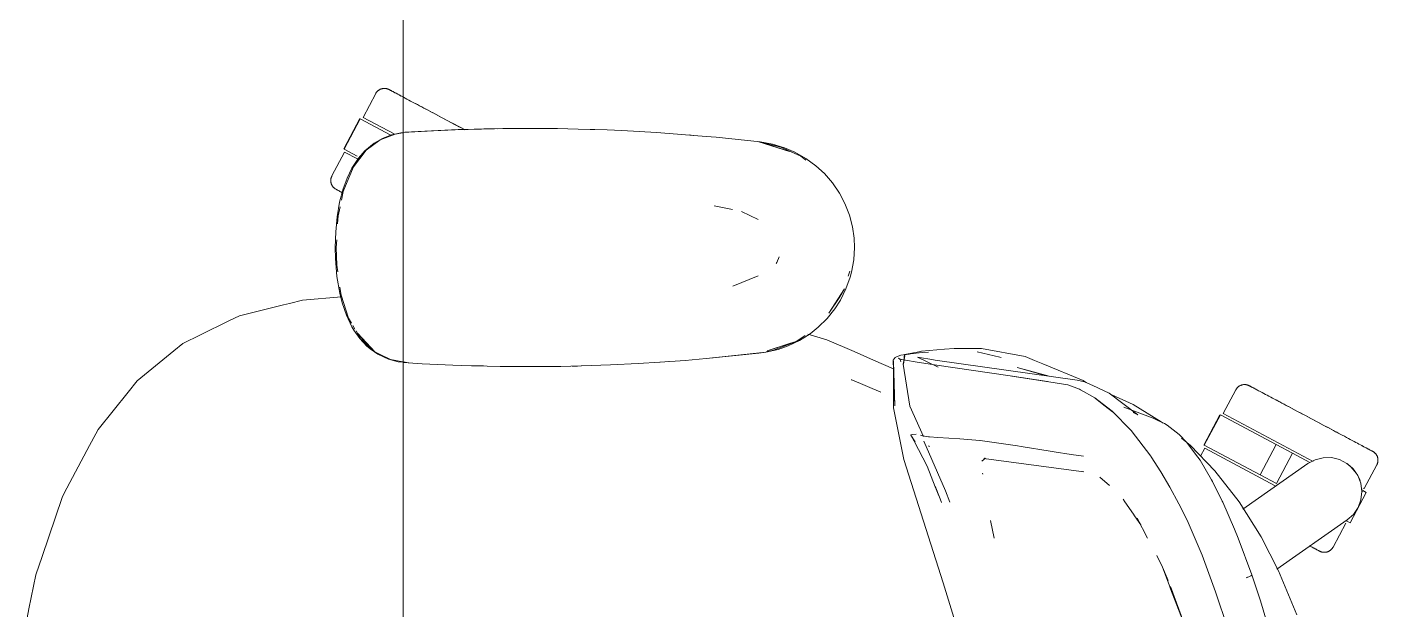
# Model space of a CAD drawing. Header units: millimetres. Extents: x 155927 to 326028, y -36033 to 97293.
# Drawn here: x 168094 to 168644, y 18500 to 18737 of the extents above; entities that cross this region are included whole.
import ezdxf

# ---------------------------------------------------------------- set-up
doc = ezdxf.new("R2010")
doc.units = ezdxf.units.MM
doc.header["$MEASUREMENT"] = 0
doc.layers.add('G-IMPT', color=8, linetype='CONTINUOUS', lineweight=9)
doc.layers.add('I-FURN', color=8, linetype='CONTINUOUS', lineweight=9)

msp = doc.modelspace()

# ---------------------------------------------------------------- linework, layer by layer
at = {"layer": 'G-IMPT'}
for p, q in [((168243.84, 18693.53), (168237.65, 18691.12)), ((168238.68, 18691.79), (168242.32, 18693.18)), ((168243.67, 18693.55), (168242.32, 18693.18)), ((168243.67, 18693.55), (168246.06, 18693.99)), ((168243.84, 18693.53), (168246.94, 18694)), ((168247.71, 18694.24), (168246.06, 18693.99)), ((168269.49, 18695.33), (168247.71, 18694.24)), ((168268.28, 18695.29), (168247.71, 18694.24)), ((168247.71, 18694.24), (168249.31, 18694.36)), ((168269.49, 18695.33), (168249.31, 18694.36)), ((168289.68, 18695.8), (168268.28, 18695.29)), ((168279.84, 18695.63), (168268.28, 18695.29)), ((168268.28, 18695.29), (168269.49, 18695.33)), ((168289.68, 18695.8), (168269.49, 18695.33)), ((168279.84, 18695.63), (168299.07, 18695.84)), ((168289.68, 18695.8), (168279.84, 18695.63)), ((168309.86, 18695.75), (168279.84, 18695.63)), ((168287.64, 18695.77), (168285.43, 18695.69)), ((168289.68, 18695.76), (168287.64, 18695.77)), ((168309.86, 18695.75), (168289.68, 18695.8)), ((168309.86, 18695.75), (168299.07, 18695.84)), ((168309.86, 18695.75), (168318.28, 18695.58)), ((168330.04, 18695.2), (168318.28, 18695.58)), ((168325.15, 18695.34), (168323.22, 18695.45)), ((168330.04, 18695.2), (168336.06, 18694.94)), ((168350.2, 18694.13), (168336.06, 18694.94)), ((168355.29, 18693.81), (168350.2, 18694.13)), ((168355.29, 18693.81), (168370.35, 18692.56)), ((168363.47, 18693.16), (168365.15, 18692.99)), ((168370.35, 18692.56), (168374.48, 18692.21)), ((168374.48, 18692.21), (168392.4, 18690.31)), ((168232.02, 18686.95), (168226.81, 18680.16)), ((168228.84, 18683.71), (168231.5, 18686.75)), ((168235.24, 18689.83), (168231.5, 18686.75)), ((168237.65, 18691.12), (168232.02, 18686.95)), ((168238.68, 18691.79), (168235.24, 18689.83)), ((168391.89, 18690.31), (168404.35, 18686.48)), ((168391.89, 18690.31), (168395.21, 18689.39)), ((168392.4, 18690.31), (168397.45, 18689.41)), ((168400.86, 18688.26), (168392.46, 18690.18)), ((168404.35, 18686.48), (168395.21, 18689.39)), ((168402.31, 18687.95), (168397.45, 18689.41)), ((168400.86, 18688.26), (168408.92, 18684.53)), ((168406.55, 18686.14), (168402.31, 18687.95)), ((168226.18, 18679.66), (168228.84, 18683.71)), ((168406.55, 18686.14), (168410.99, 18683.62)), ((168411.03, 18682.93), (168408.92, 18684.53)), ((168415.07, 18680.63), (168410.99, 18683.62)), ((168222.61, 18671.26), (168224.2, 18675.59)), ((168222.64, 18670.14), (168224.97, 18675.77)), ((168226.18, 18679.66), (168224.2, 18675.59)), ((168226.81, 18680.16), (168224.97, 18675.77)), ((168415.07, 18680.63), (168418.51, 18677.46)), ((168421.83, 18673.63), (168418.51, 18677.46)), ((168222.61, 18671.26), (168221.18, 18665.78)), ((168222.64, 18670.14), (168221.93, 18666.68)), ((168424.66, 18669.46), (168421.83, 18673.63)), ((168220.18, 18659.84), (168221.18, 18665.78)), ((168424.66, 18669.46), (168426.85, 18665.3)), ((168426.85, 18665.3), (168428.69, 18660.58)), ((168220.18, 18659.84), (168219.62, 18653.69)), ((168220.6, 18660.18), (168220.4, 18656.98)), ((168221.37, 18663.93), (168220.6, 18660.18)), ((168373.69, 18664.34), (168381.12, 18662.77)), ((168391.52, 18658.73), (168384.74, 18662)), ((168429.95, 18655.72), (168428.69, 18660.58)), ((168219.44, 18647.36), (168219.62, 18653.69)), ((168429.95, 18655.72), (168430.6, 18651.2)), ((168220, 18650.46), (168219.81, 18647.36)), ((168430.77, 18647.36), (168430.6, 18651.2)), ((168219.53, 18642.85), (168219.44, 18647.36)), ((168219.53, 18642.85), (168220.1, 18635.53)), ((168220.04, 18640.19), (168219.81, 18647.36)), ((168400.15, 18643.53), (168399.14, 18641.31)), ((168430.77, 18647.36), (168430.47, 18642.32)), ((168220.04, 18640.19), (168220.44, 18637.41)), ((168399.14, 18641.31), (168398.84, 18640.86)), ((168428.23, 18635.68), (168428.85, 18637.71)), ((168429.59, 18637.37), (168429.03, 18635.24)), ((168430.47, 18642.32), (168429.59, 18637.37)), ((168221.22, 18628.77), (168220.1, 18635.53)), ((168381.19, 18631.64), (168391.61, 18635.78)), ((168427.32, 18630.47), (168429.03, 18635.24)), ((168206.02, 18625.87), (168200.73, 18624.57)), ((168221.9, 18627.31), (168206.02, 18625.87)), ((168222.2, 18624.85), (168221.22, 18628.77)), ((168221.31, 18631.22), (168221.77, 18627.93)), ((168221.77, 18627.93), (168224.8, 18618.54)), ((168426.67, 18630.56), (168420.35, 18620.61)), ((168424.51, 18626.89), (168420.35, 18620.61)), ((168425.08, 18625.96), (168422.81, 18622.41)), ((168426.67, 18630.56), (168424.51, 18626.89)), ((168427.32, 18630.47), (168425.08, 18625.96)), ((168180.42, 18619.58), (168198.36, 18623.99)), ((168198.36, 18623.99), (168200.73, 18624.57)), ((168222.2, 18624.85), (168223.94, 18619.76)), ((168419.62, 18618.43), (168422.81, 18622.41)), ((168176.06, 18617.44), (168164.59, 18611.79)), ((168176.06, 18617.44), (168180.42, 18619.58)), ((168223.94, 18619.76), (168226.14, 18615.12)), ((168224.8, 18618.54), (168226.02, 18616.5)), ((168226.14, 18615.12), (168226.95, 18613.75)), ((168226.55, 18615.62), (168227.41, 18614.18)), ((168416.02, 18614.88), (168412.71, 18612.26)), ((168419.62, 18618.43), (168416.02, 18614.88)), ((168157.42, 18608.26), (168164.59, 18611.79)), ((168229.39, 18610.29), (168226.95, 18613.75)), ((168227.88, 18613.39), (168229.76, 18610.24)), ((168228.57, 18612.32), (168229.85, 18610.85)), ((168228.57, 18612.32), (168235.47, 18604.93)), ((168232.26, 18607.25), (168229.39, 18610.29)), ((168229.76, 18610.24), (168235.47, 18604.93)), ((168229.98, 18610.7), (168233.06, 18607.17)), ((168408.38, 18609.53), (168403.8, 18607.34)), ((168407.06, 18609.14), (168410.64, 18611.56)), ((168408.38, 18609.53), (168412.71, 18612.26)), ((168419.54, 18609.82), (168411.72, 18612.07)), ((168419.54, 18609.82), (168430.67, 18604.96)), ((168153.77, 18605.29), (168138.82, 18593.12)), ((168153.77, 18605.29), (168157.42, 18608.26)), ((168232.26, 18607.25), (168233.58, 18606.11)), ((168235.47, 18604.93), (168233.06, 18607.17)), ((168236.8, 18603.91), (168233.58, 18606.11)), ((168237.71, 18603.83), (168235.47, 18604.93)), ((168236.8, 18603.91), (168241.13, 18601.92)), ((168394.71, 18604.74), (168371.75, 18602.28)), ((168371.75, 18602.28), (168391.89, 18604.41)), ((168394.71, 18604.74), (168373.27, 18602.39)), ((168394.71, 18604.74), (168391.89, 18604.41)), ((168394.71, 18604.74), (168399.67, 18605.89)), ((168394.78, 18604.95), (168397.84, 18605.53)), ((168407.06, 18609.14), (168395.21, 18605.32)), ((168404.35, 18608.24), (168395.21, 18605.32)), ((168397.84, 18605.53), (168406.02, 18608.73)), ((168403.8, 18607.34), (168399.67, 18605.89)), ((168407.06, 18609.14), (168404.35, 18608.24)), ((168430.67, 18604.96), (168438.5, 18601.54)), ((168452.98, 18604), (168449.7, 18603.47)), ((168453.39, 18604.26), (168451.07, 18603.82)), ((168452.98, 18604), (168453.6, 18604.08)), ((168453.39, 18604.26), (168457.64, 18605.07)), ((168458.28, 18604.59), (168453.6, 18604.08)), ((168458.11, 18605.11), (168457.64, 18605.07)), ((168467.44, 18605.92), (168458.11, 18605.11)), ((168458.28, 18604.59), (168460.87, 18604.81)), ((168467.44, 18605.92), (168471.39, 18606.26)), ((168471.39, 18606.26), (168475.56, 18606.26)), ((168482.53, 18606.23), (168475.56, 18606.26)), ((168480.67, 18604.82), (168489.97, 18602.78)), ((168482.53, 18606.23), (168500.23, 18602.99)), ((168237.71, 18603.83), (168241.97, 18601.73)), ((168245.08, 18600.86), (168241.13, 18601.92)), ((168241.97, 18601.73), (168246.94, 18600.8)), ((168246.94, 18600.62), (168245.08, 18600.86)), ((168247.01, 18600.79), (168249.31, 18600.36)), ((168249.09, 18600.36), (168247.01, 18600.61)), ((168254.75, 18600.07), (168249.09, 18600.36)), ((168254.75, 18600.07), (168267.31, 18599.46)), ((168270.86, 18599.33), (168267.31, 18599.46)), ((168286.53, 18598.96), (168270.86, 18599.33)), ((168274.9, 18599.25), (168277.58, 18599.13)), ((168279.8, 18599.13), (168277.58, 18599.13)), ((168286.53, 18598.96), (168291.04, 18598.9)), ((168291.04, 18598.9), (168305.75, 18598.91)), ((168311.22, 18598.98), (168305.75, 18598.91)), ((168311.22, 18598.98), (168323.53, 18599.28)), ((168318, 18599.12), (168315.92, 18599.12)), ((168319.66, 18599.2), (168318, 18599.12)), ((168331.41, 18599.57), (168323.53, 18599.28)), ((168331.41, 18599.57), (168342.72, 18600.11)), ((168351.59, 18600.67), (168342.72, 18600.11)), ((168351.59, 18600.67), (168361.87, 18601.4)), ((168353.63, 18600.81), (168351.73, 18600.72)), ((168353.63, 18600.81), (168355.05, 18600.94)), ((168373.27, 18602.39), (168361.87, 18601.4)), ((168438.5, 18601.54), (168446.67, 18597.97)), ((168446.53, 18601.53), (168446.93, 18602.1)), ((168446.53, 18601.53), (168446.72, 18600.66)), ((168447.15, 18582.97), (168446.56, 18601.41)), ((168446.56, 18601.41), (168446.66, 18600.95)), ((168447.15, 18582.97), (168446.66, 18600.95)), ((168446.71, 18582.08), (168446.66, 18600.95)), ((168446.66, 18600.95), (168446.7, 18600.77)), ((168446.72, 18600.66), (168446.7, 18600.77)), ((168447.3, 18602.59), (168446.93, 18602.1)), ((168447.3, 18602.59), (168447.84, 18602.91)), ((168449.7, 18603.47), (168447.84, 18602.91)), ((168449.19, 18601.87), (168448.69, 18602.27)), ((168449.79, 18601.71), (168448.69, 18602.27)), ((168449.79, 18601.71), (168449.17, 18601.88)), ((168449.17, 18601.88), (168455.44, 18600.77)), ((168449.51, 18601.33), (168449.19, 18601.87)), ((168449.51, 18601.33), (168449.59, 18600.83)), ((168451.31, 18603.41), (168450.62, 18599.82)), ((168453.34, 18582.78), (168450.62, 18599.82)), ((168450.68, 18599.86), (168451.07, 18603.82)), ((168451.31, 18603.41), (168450.68, 18599.86)), ((168463.29, 18599.66), (168455.44, 18600.77)), ((168464.84, 18598.67), (168456.41, 18602.68)), ((168456.41, 18602.68), (168457.27, 18602.53)), ((168457.27, 18602.53), (168462.29, 18601.7)), ((168462.29, 18601.7), (168463.59, 18601.49)), ((168494.16, 18595.1), (168463.29, 18599.66)), ((168474.25, 18600.05), (168463.59, 18601.49)), ((168474.25, 18600.05), (168521.47, 18593.37)), ((168489.97, 18602.78), (168490.55, 18602.62)), ((168497.05, 18598.5), (168508.94, 18595.14)), ((168497.05, 18598.5), (168510, 18594.99)), ((168500.23, 18602.99), (168504.09, 18601.4)), ((168507.45, 18600.01), (168504.09, 18601.4)), ((168523.9, 18593.21), (168507.45, 18600.01)), ((168138.82, 18593.12), (168135.06, 18588.46)), ((168429.44, 18593.54), (168429.71, 18593.43)), ((168441.56, 18588.51), (168429.71, 18593.43)), ((168494.16, 18595.1), (168509.35, 18592.78)), ((168494.77, 18595.01), (168509.93, 18592.71)), ((168494.77, 18595.01), (168509.35, 18592.78)), ((168521.47, 18593.37), (168524.46, 18592.73)), ((168525.07, 18592.44), (168523.9, 18593.21)), ((168122.86, 18573.32), (168135.06, 18588.46)), ((168517.6, 18591.41), (168509.93, 18592.71)), ((168522.39, 18589.66), (168517.6, 18591.41)), ((168522.39, 18589.66), (168522.81, 18589.44)), ((168528.65, 18586.15), (168522.81, 18589.44)), ((168527.83, 18591.16), (168524.46, 18592.73)), ((168534.4, 18588.09), (168527.83, 18591.16)), ((168546.05, 18579.18), (168534.4, 18588.09)), ((168544.16, 18583.47), (168535.54, 18587.45)), ((168450.9, 18561.12), (168446.71, 18582.08)), ((168453.34, 18582.78), (168458.92, 18570.49)), ((168535.61, 18580.74), (168528.65, 18586.15)), ((168528.87, 18585.83), (168535.82, 18580.43)), ((168528.87, 18585.83), (168532.25, 18583.24)), ((168535.82, 18580.43), (168532.25, 18583.24)), ((168540.4, 18582.41), (168552.3, 18577.9)), ((168555.61, 18576.35), (168544.16, 18583.47)), ((168535.61, 18580.74), (168543.35, 18572.83)), ((168546.05, 18579.18), (168544.21, 18580.23)), ((168554.53, 18576.83), (168552.3, 18577.9)), ((168556.97, 18575.65), (168554.53, 18576.83)), ((168122.86, 18573.32), (168120.15, 18568.19)), ((168453.7, 18570.97), (168453.66, 18570.8)), ((168453.72, 18571.1), (168453.7, 18570.97)), ((168453.7, 18570.97), (168455.54, 18568.27)), ((168453.7, 18570.97), (168455.05, 18568.51)), ((168454.41, 18571.25), (168453.72, 18571.1)), ((168455.94, 18571.41), (168454.41, 18571.25)), ((168457.68, 18570.93), (168458.45, 18570.66)), ((168543.35, 18572.83), (168551.37, 18562.4)), ((168555.61, 18576.35), (168556.38, 18575.85)), ((168556.97, 18575.65), (168558.1, 18575.04)), ((168558.1, 18575.04), (168562.97, 18571.18)), ((168565.86, 18568.15), (168562.97, 18571.18)), ((168119.42, 18566.82), (168109.12, 18547.31)), ((168119.42, 18566.82), (168120.15, 18568.19)), ((168460.33, 18558.41), (168455.05, 18568.51)), ((168458.51, 18570.64), (168458.45, 18570.66)), ((168460.97, 18570.35), (168458.51, 18570.64)), ((168467.88, 18548.3), (168458.95, 18568.46)), ((168461.33, 18566.29), (168460.89, 18566.56)), ((168460.97, 18570.35), (168461.34, 18570.31)), ((168464.75, 18570.06), (168461.34, 18570.31)), ((168464.75, 18570.06), (168473.6, 18569.42)), ((168481.84, 18568.8), (168473.6, 18569.42)), ((168481.92, 18568.79), (168481.84, 18568.8)), ((168481.92, 18568.79), (168497.14, 18566.59)), ((168497.14, 18566.59), (168498.69, 18566.34)), ((168498.69, 18566.34), (168510.46, 18564.47)), ((168563.86, 18569.73), (168567.53, 18566.73)), ((168565.86, 18568.15), (168570.58, 18562.02)), ((168567.53, 18566.73), (168577.49, 18556.44)), ((168466.89, 18510.88), (168450.9, 18561.12)), ((168482.58, 18560.42), (168484.14, 18561.66)), ((168483.43, 18561.53), (168483.7, 18561.58)), ((168510.77, 18557.79), (168483.43, 18561.53)), ((168483.93, 18561.62), (168483.7, 18561.58)), ((168512.12, 18564.21), (168510.46, 18564.47)), ((168518.96, 18563.15), (168512.12, 18564.21)), ((168518.96, 18563.15), (168524.03, 18562.4)), ((168551.37, 18562.4), (168551.54, 18562.14)), ((168555.42, 18556.04), (168551.54, 18562.14)), ((168570.58, 18562.02), (168571.44, 18560.73)), ((168576.17, 18552.73), (168571.44, 18560.73)), ((168460.33, 18558.41), (168463.58, 18549.94)), ((168482.93, 18555.47), (168482.98, 18555.12)), ((168510.77, 18557.79), (168524.12, 18556.01)), ((168524.12, 18556.01), (168523.65, 18556.16)), ((168555.42, 18556.04), (168559.19, 18549.82)), ((168587.3, 18543.84), (168577.49, 18556.44)), ((168465.6, 18545.04), (168463.57, 18550.14)), ((168463.57, 18550.14), (168464.98, 18546.6)), ((168463.58, 18549.94), (168465.6, 18545.04)), ((168534.62, 18550.51), (168530.71, 18553.85)), ((168562.76, 18543.03), (168559.19, 18549.82)), ((168580.48, 18544.12), (168576.17, 18552.73)), ((168580.7, 18543.68), (168576.17, 18552.73)), ((168576.17, 18552.73), (168576.48, 18552.14)), ((168580.7, 18543.68), (168576.48, 18552.14)), ((168100.1, 18521.56), (168108.25, 18545.65)), ((168109.12, 18547.31), (168108.25, 18545.65)), ((168465.6, 18545.04), (168466.16, 18543.62)), ((168469.62, 18543.72), (168467.88, 18548.3)), ((168540.89, 18543.88), (168540.14, 18544.98)), ((168544.39, 18538.75), (168540.89, 18543.88)), ((168580.48, 18544.12), (168580.7, 18543.68)), ((168580.7, 18543.68), (168585.47, 18532.72)), ((168587.3, 18543.84), (168596.27, 18529.54)), ((168544.78, 18538.17), (168544.39, 18538.75)), ((168547.34, 18534.41), (168544.78, 18538.17)), ((168562.76, 18543.03), (168566.15, 18536.3)), ((168487.61, 18528.99), (168486.2, 18536.25)), ((168547.34, 18534.41), (168545.84, 18537.19)), ((168550.02, 18529.08), (168545.84, 18537.19)), ((168572.32, 18522.07), (168566.15, 18536.3)), ((168585.47, 18532.72), (168586.95, 18529.04)), ((168586.95, 18529.04), (168592.52, 18514.08)), ((168596.27, 18529.54), (168603.36, 18515.77)), ((168100.1, 18521.56), (168097.58, 18514.12)), ((168553.9, 18522.04), (168556.09, 18517.19)), ((168572.32, 18522.07), (168577.78, 18507.19)), ((168556.09, 18517.19), (168558.4, 18511.75)), ((168556.09, 18517.19), (168558.82, 18510.11)), ((168094.71, 18500.3), (168097.58, 18514.12)), ((168466.89, 18510.88), (168476.07, 18480.91)), ((168591.26, 18513.3), (168590.2, 18512.87)), ((168590.2, 18512.87), (168590.79, 18513.1)), ((168591.26, 18513.3), (168590.79, 18513.1)), ((168591.26, 18513.3), (168592.08, 18513.68)), ((168591.26, 18513.3), (168591.9, 18513.58)), ((168591.9, 18513.58), (168592.08, 18513.68)), ((168592.49, 18513.95), (168592.08, 18513.68)), ((168592.08, 18513.68), (168592.48, 18513.9)), ((168592.49, 18513.95), (168592.48, 18513.9)), ((168592.52, 18514.08), (168592.49, 18513.95)), ((168592.49, 18513.95), (168592.49, 18514.08)), ((168592.49, 18514.08), (168594.89, 18507.15)), ((168610.88, 18497.79), (168603.36, 18515.77)), ((168559.48, 18508.38), (168558.82, 18510.11)), ((168566.19, 18490.94), (168559.37, 18509.34)), ((168566.19, 18490.94), (168559.48, 18508.38)), ((168582.79, 18492.28), (168577.78, 18507.19)), ((168596.09, 18503.54), (168594.89, 18507.15)), ((168093.95, 18496.62), (168094.71, 18500.3)), ((168605.03, 18472.72), (168596.09, 18503.54))]:
    msp.add_line(p, q, dxfattribs=at)
at = {"layer": 'I-FURN'}
for p, q in [((168247.01, 17842.89), (168247.01, 19242.89)), ((168247.01, 19242.89), (168247.01, 17842.89)), ((168235.88, 18709.99), (168230.73, 18700.3)), ((168235.88, 18709.99), (168235.96, 18710.13)), ((168235.96, 18710.13), (168236.04, 18710.27)), ((168236.04, 18710.27), (168236.13, 18710.4)), ((168236.13, 18710.4), (168236.22, 18710.53)), ((168236.22, 18710.53), (168236.32, 18710.66)), ((168236.32, 18710.66), (168236.43, 18710.78)), ((168236.43, 18710.78), (168236.54, 18710.9)), ((168236.54, 18710.9), (168236.65, 18711.01)), ((168236.65, 18711.01), (168236.77, 18711.12)), ((168236.77, 18711.12), (168236.89, 18711.22)), ((168236.89, 18711.22), (168237.02, 18711.32)), ((168237.02, 18711.32), (168237.15, 18711.42)), ((168237.15, 18711.42), (168237.29, 18711.5)), ((168237.29, 18711.5), (168237.43, 18711.59)), ((168237.43, 18711.59), (168237.57, 18711.67)), ((168237.57, 18711.67), (168237.71, 18711.74)), ((168237.71, 18711.74), (168237.86, 18711.8)), ((168237.86, 18711.8), (168238.01, 18711.86)), ((168238.01, 18711.86), (168238.16, 18711.92)), ((168238.16, 18711.92), (168238.31, 18711.97)), ((168238.31, 18711.97), (168238.47, 18712.01)), ((168238.47, 18712.01), (168238.63, 18712.04)), ((168238.63, 18712.04), (168238.78, 18712.07)), ((168238.78, 18712.07), (168238.94, 18712.1)), ((168238.94, 18712.1), (168239.1, 18712.11)), ((168239.1, 18712.11), (168239.27, 18712.12)), ((168239.27, 18712.12), (168239.43, 18712.13)), ((168239.43, 18712.13), (168239.59, 18712.12)), ((168239.59, 18712.12), (168239.75, 18712.11)), ((168239.75, 18712.11), (168239.91, 18712.1)), ((168239.91, 18712.1), (168240.07, 18712.07)), ((168240.07, 18712.07), (168240.23, 18712.05)), ((168240.23, 18712.05), (168240.38, 18712.01)), ((168240.38, 18712.01), (168240.54, 18711.97)), ((168240.54, 18711.97), (168240.69, 18711.92)), ((168240.69, 18711.92), (168240.85, 18711.87)), ((168240.85, 18711.87), (168241, 18711.81)), ((168241, 18711.81), (168241.14, 18711.74)), ((168241.14, 18711.74), (168241.29, 18711.67)), ((168241.29, 18711.67), (168241.33, 18711.65)), ((168241.33, 18711.65), (168241.35, 18711.64)), ((168241.37, 18711.63), (168241.33, 18711.65)), ((168241.33, 18711.65), (168241.33, 18711.65)), ((168241.35, 18711.64), (168241.41, 18711.61)), ((168241.46, 18711.58), (168241.37, 18711.63)), ((168241.41, 18711.61), (168241.51, 18711.56)), ((168241.58, 18711.52), (168241.46, 18711.58)), ((168241.51, 18711.56), (168241.65, 18711.48)), ((168241.74, 18711.43), (168241.58, 18711.52)), ((168241.65, 18711.48), (168241.83, 18711.39)), ((168241.94, 18711.33), (168241.74, 18711.43)), ((168241.83, 18711.39), (168242.05, 18711.27)), ((168242.18, 18711.2), (168241.94, 18711.33)), ((168242.05, 18711.27), (168242.31, 18711.13)), ((168242.46, 18711.05), (168242.18, 18711.2)), ((168242.31, 18711.13), (168242.6, 18710.97)), ((168242.78, 18710.88), (168242.46, 18711.05)), ((168242.6, 18710.97), (168242.94, 18710.8)), ((168243.14, 18710.69), (168242.78, 18710.88)), ((168242.94, 18710.8), (168243.31, 18710.6)), ((168243.53, 18710.48), (168243.14, 18710.69)), ((168243.31, 18710.6), (168243.72, 18710.38)), ((168243.96, 18710.25), (168243.53, 18710.48)), ((168243.72, 18710.38), (168244.17, 18710.14)), ((168244.42, 18710.01), (168243.96, 18710.25)), ((168244.17, 18710.14), (168244.65, 18709.89)), ((168244.92, 18709.74), (168244.42, 18710.01)), ((168244.65, 18709.89), (168245.17, 18709.61)), ((168245.46, 18709.46), (168244.92, 18709.74)), ((168245.17, 18709.61), (168245.72, 18709.32)), ((168246.03, 18709.15), (168245.46, 18709.46)), ((168245.72, 18709.32), (168246.3, 18709.01)), ((168246.63, 18708.83), (168246.03, 18709.15)), ((168246.94, 18708.67), (168246.63, 18708.83)), ((168247.26, 18708.5), (168246.94, 18708.67)), ((168247.93, 18708.14), (168247.26, 18708.5)), ((168248.62, 18707.77), (168247.93, 18708.14)), ((168249.34, 18707.39), (168248.62, 18707.77)), ((168250.09, 18706.99), (168249.34, 18707.39)), ((168250.87, 18706.58), (168250.09, 18706.99)), ((168251.67, 18706.15), (168250.87, 18706.58)), ((168252.5, 18705.71), (168251.67, 18706.15)), ((168252.05, 18705.95), (168252.88, 18705.51)), ((168253.34, 18705.26), (168252.5, 18705.71)), ((168252.88, 18705.51), (168253.74, 18705.05)), ((168254.21, 18704.8), (168253.34, 18705.26)), ((168253.74, 18705.05), (168254.62, 18704.59)), ((168255.1, 18704.33), (168254.21, 18704.8)), ((168254.62, 18704.59), (168255.51, 18704.11)), ((168256, 18703.85), (168255.1, 18704.33)), ((168255.51, 18704.11), (168256.43, 18703.62)), ((168256.93, 18703.36), (168256, 18703.85)), ((168256.43, 18703.62), (168257.36, 18703.13)), ((168257.86, 18702.86), (168256.93, 18703.36)), ((168257.36, 18703.13), (168258.3, 18702.63)), ((168258.82, 18702.35), (168257.86, 18702.86)), ((168229.43, 18699.86), (168222.86, 18687.5)), ((168223.03, 18687.4), (168229.6, 18699.77)), ((168229.6, 18699.77), (168242.11, 18693.12)), ((168243.39, 18693.57), (168230.73, 18700.3)), ((168258.3, 18702.63), (168259.26, 18702.12)), ((168259.78, 18701.84), (168258.82, 18702.35)), ((168259.26, 18702.12), (168260.23, 18701.6)), ((168260.75, 18701.32), (168259.78, 18701.84)), ((168260.23, 18701.6), (168261.2, 18701.08)), ((168261.74, 18700.8), (168260.75, 18701.32)), ((168261.2, 18701.08), (168262.19, 18700.56)), ((168262.73, 18700.27), (168261.74, 18700.8)), ((168262.19, 18700.56), (168263.19, 18700.03)), ((168263.72, 18699.74), (168262.73, 18700.27)), ((168263.19, 18700.03), (168264.19, 18699.5)), ((168264.73, 18699.21), (168263.72, 18699.74)), ((168264.19, 18699.5), (168265.19, 18698.97)), ((168265.73, 18698.68), (168264.73, 18699.21)), ((168265.19, 18698.97), (168266.19, 18698.43)), ((168266.74, 18698.14), (168265.73, 18698.68)), ((168266.19, 18698.43), (168267.2, 18697.9)), ((168267.74, 18697.61), (168266.74, 18698.14)), ((168267.2, 18697.9), (168268.2, 18697.36)), ((168268.74, 18697.08), (168267.74, 18697.61)), ((168268.2, 18697.36), (168269.2, 18696.83)), ((168269.74, 18696.54), (168268.74, 18697.08)), ((168269.2, 18696.83), (168270.2, 18696.3)), ((168270.74, 18696.02), (168269.74, 18696.54)), ((168270.2, 18696.3), (168271.19, 18695.77)), ((168271.72, 18695.49), (168270.74, 18696.02)), ((168271.19, 18695.77), (168272.18, 18695.25)), ((168228.32, 18684.59), (168223.03, 18687.4)), ((168223.22, 18686.17), (168218.07, 18676.49)), ((168228.41, 18683.41), (168223.22, 18686.17)), ((168217.64, 18675.23), (168217.67, 18675.39)), ((168217.67, 18675.39), (168217.71, 18675.55)), ((168217.71, 18675.55), (168217.75, 18675.7)), ((168217.75, 18675.7), (168217.8, 18675.86)), ((168217.8, 18675.86), (168217.85, 18676.01)), ((168217.85, 18676.01), (168217.91, 18676.16)), ((168217.91, 18676.16), (168217.97, 18676.31)), ((168217.97, 18676.31), (168218.04, 18676.45)), ((168218.04, 18676.45), (168218.07, 18676.49)), ((168217.59, 18674.59), (168217.6, 18674.75)), ((168217.6, 18674.43), (168217.59, 18674.59)), ((168217.6, 18674.75), (168217.61, 18674.91)), ((168217.61, 18674.27), (168217.6, 18674.43)), ((168217.61, 18674.91), (168217.62, 18675.07)), ((168217.62, 18674.11), (168217.61, 18674.27)), ((168217.62, 18675.07), (168217.64, 18675.23)), ((168217.65, 18673.95), (168217.62, 18674.11)), ((168217.68, 18673.79), (168217.65, 18673.95)), ((168217.71, 18673.63), (168217.68, 18673.79)), ((168217.75, 18673.47), (168217.71, 18673.63)), ((168217.8, 18673.32), (168217.75, 18673.47)), ((168217.85, 18673.17), (168217.8, 18673.32)), ((168217.91, 18673.02), (168217.85, 18673.17)), ((168217.98, 18672.87), (168217.91, 18673.02)), ((168218.05, 18672.73), (168217.98, 18672.87)), ((168218.13, 18672.59), (168218.05, 18672.73)), ((168218.21, 18672.45), (168218.13, 18672.59)), ((168218.3, 18672.31), (168218.21, 18672.45)), ((168218.4, 18672.18), (168218.3, 18672.31)), ((168218.5, 18672.06), (168218.4, 18672.18)), ((168218.6, 18671.93), (168218.5, 18672.06)), ((168218.71, 18671.81), (168218.6, 18671.93)), ((168218.82, 18671.7), (168218.71, 18671.81)), ((168218.94, 18671.59), (168218.82, 18671.7)), ((168219.06, 18671.48), (168218.94, 18671.59)), ((168219.19, 18671.38), (168219.06, 18671.48)), ((168219.32, 18671.29), (168219.19, 18671.38)), ((168219.45, 18671.2), (168219.32, 18671.29)), ((168219.59, 18671.12), (168219.45, 18671.2)), ((168219.73, 18671.04), (168219.59, 18671.12)), ((168219.74, 18671.03), (168219.73, 18671.04)), ((168219.73, 18671.04), (168219.75, 18671.03)), ((168219.78, 18671.01), (168219.74, 18671.03)), ((168219.75, 18671.03), (168219.81, 18670.99)), ((168219.86, 18670.97), (168219.78, 18671.01)), ((168219.81, 18670.99), (168219.91, 18670.94)), ((168219.98, 18670.9), (168219.86, 18670.97)), ((168219.91, 18670.94), (168220.05, 18670.87)), ((168220.14, 18670.82), (168219.98, 18670.9)), ((168220.05, 18670.87), (168220.23, 18670.77)), ((168220.35, 18670.71), (168220.14, 18670.82)), ((168220.23, 18670.77), (168220.45, 18670.65)), ((168220.59, 18670.58), (168220.35, 18670.71)), ((168220.45, 18670.65), (168220.71, 18670.52)), ((168220.87, 18670.43), (168220.59, 18670.58)), ((168220.71, 18670.52), (168221.01, 18670.36)), ((168221.18, 18670.27), (168220.87, 18670.43)), ((168221.01, 18670.36), (168221.34, 18670.18)), ((168221.54, 18670.08), (168221.18, 18670.27)), ((168221.34, 18670.18), (168221.72, 18669.98)), ((168221.93, 18669.87), (168221.54, 18670.08)), ((168221.72, 18669.98), (168222.13, 18669.76)), ((168222.36, 18669.64), (168221.93, 18669.87)), ((168586.01, 18589.43), (168580.86, 18579.74)), ((168586.01, 18589.43), (168586.09, 18589.57)), ((168586.09, 18589.57), (168586.17, 18589.71)), ((168586.17, 18589.71), (168586.26, 18589.84)), ((168586.26, 18589.84), (168586.35, 18589.97)), ((168586.35, 18589.97), (168586.45, 18590.1)), ((168586.45, 18590.1), (168586.56, 18590.22)), ((168586.56, 18590.22), (168586.67, 18590.34)), ((168586.67, 18590.34), (168586.78, 18590.45)), ((168586.78, 18590.45), (168586.9, 18590.56)), ((168586.9, 18590.56), (168587.02, 18590.66)), ((168587.02, 18590.66), (168587.15, 18590.76)), ((168587.15, 18590.76), (168587.28, 18590.86)), ((168587.28, 18590.86), (168587.42, 18590.95)), ((168587.42, 18590.95), (168587.56, 18591.03)), ((168587.56, 18591.03), (168587.7, 18591.11)), ((168587.7, 18591.11), (168587.84, 18591.18)), ((168587.84, 18591.18), (168587.99, 18591.24)), ((168587.99, 18591.24), (168588.14, 18591.3)), ((168588.14, 18591.3), (168588.29, 18591.36)), ((168588.29, 18591.36), (168588.44, 18591.41)), ((168588.44, 18591.41), (168588.6, 18591.45)), ((168588.6, 18591.45), (168588.76, 18591.48)), ((168588.76, 18591.48), (168588.91, 18591.51)), ((168588.91, 18591.51), (168589.07, 18591.54)), ((168589.07, 18591.54), (168589.23, 18591.55)), ((168589.23, 18591.55), (168589.4, 18591.56)), ((168589.4, 18591.56), (168589.56, 18591.57)), ((168589.56, 18591.57), (168589.72, 18591.56)), ((168589.72, 18591.56), (168589.88, 18591.55)), ((168589.88, 18591.55), (168590.04, 18591.54)), ((168590.04, 18591.54), (168590.2, 18591.52)), ((168590.2, 18591.52), (168590.36, 18591.49)), ((168590.36, 18591.49), (168590.51, 18591.45)), ((168590.51, 18591.45), (168590.67, 18591.41)), ((168590.67, 18591.41), (168590.82, 18591.36)), ((168590.82, 18591.36), (168590.98, 18591.31)), ((168590.98, 18591.31), (168591.13, 18591.25)), ((168591.13, 18591.25), (168591.27, 18591.19)), ((168591.27, 18591.19), (168591.42, 18591.11)), ((168591.42, 18591.11), (168591.46, 18591.09)), ((168591.46, 18591.09), (168591.48, 18591.08)), ((168591.5, 18591.07), (168591.46, 18591.09)), ((168591.46, 18591.09), (168591.46, 18591.09)), ((168591.48, 18591.08), (168591.54, 18591.05)), ((168591.59, 18591.02), (168591.5, 18591.07)), ((168591.54, 18591.05), (168591.64, 18591)), ((168591.71, 18590.96), (168591.59, 18591.02)), ((168591.64, 18591), (168591.78, 18590.92)), ((168591.87, 18590.87), (168591.71, 18590.96)), ((168591.78, 18590.92), (168591.96, 18590.83)), ((168592.07, 18590.77), (168591.87, 18590.87)), ((168591.96, 18590.83), (168592.18, 18590.71)), ((168592.31, 18590.64), (168592.07, 18590.77)), ((168592.18, 18590.71), (168592.44, 18590.57)), ((168592.59, 18590.49), (168592.31, 18590.64)), ((168592.44, 18590.57), (168592.73, 18590.42)), ((168592.91, 18590.32), (168592.59, 18590.49)), ((168592.73, 18590.42), (168593.07, 18590.24)), ((168593.27, 18590.13), (168592.91, 18590.32)), ((168593.07, 18590.24), (168593.44, 18590.04)), ((168593.66, 18589.92), (168593.27, 18590.13)), ((168593.44, 18590.04), (168593.85, 18589.82)), ((168594.09, 18589.7), (168593.66, 18589.92)), ((168593.85, 18589.82), (168594.3, 18589.58)), ((168594.55, 18589.45), (168594.09, 18589.7)), ((168594.3, 18589.58), (168594.78, 18589.33)), ((168595.05, 18589.18), (168594.55, 18589.45)), ((168594.78, 18589.33), (168595.3, 18589.05)), ((168595.59, 18588.9), (168595.05, 18589.18)), ((168595.3, 18589.05), (168595.85, 18588.76)), ((168596.16, 18588.59), (168595.59, 18588.9)), ((168595.85, 18588.76), (168596.43, 18588.45)), ((168596.76, 18588.27), (168596.16, 18588.59)), ((168597.39, 18587.94), (168596.76, 18588.27)), ((168598.06, 18587.58), (168597.39, 18587.94)), ((168598.75, 18587.22), (168598.06, 18587.58)), ((168599.47, 18586.83), (168598.75, 18587.22)), ((168600.22, 18586.43), (168599.47, 18586.83)), ((168601, 18586.02), (168600.22, 18586.43)), ((168601.8, 18585.59), (168601, 18586.02)), ((168602.63, 18585.16), (168601.8, 18585.59)), ((168602.18, 18585.39), (168603.01, 18584.95)), ((168603.47, 18584.71), (168602.63, 18585.16)), ((168603.01, 18584.95), (168603.87, 18584.49)), ((168604.34, 18584.24), (168603.47, 18584.71)), ((168603.87, 18584.49), (168604.75, 18584.03)), ((168605.23, 18583.77), (168604.34, 18584.24)), ((168604.75, 18584.03), (168605.64, 18583.55)), ((168606.13, 18583.29), (168605.23, 18583.77)), ((168605.64, 18583.55), (168606.56, 18583.07)), ((168607.06, 18582.8), (168606.13, 18583.29)), ((168606.56, 18583.07), (168607.49, 18582.57)), ((168607.99, 18582.3), (168607.06, 18582.8)), ((168607.49, 18582.57), (168608.43, 18582.07)), ((168608.95, 18581.8), (168607.99, 18582.3)), ((168608.43, 18582.07), (168609.39, 18581.56)), ((168579.56, 18579.3), (168572.99, 18566.94)), ((168573.16, 18566.85), (168579.73, 18579.21)), ((168579.73, 18579.21), (168602.44, 18567.13)), ((168617.46, 18560.28), (168580.86, 18579.74)), ((168609.91, 18581.28), (168608.95, 18581.8)), ((168609.39, 18581.56), (168610.36, 18581.05)), ((168610.88, 18580.76), (168609.91, 18581.28)), ((168610.36, 18581.05), (168611.33, 18580.52)), ((168611.87, 18580.24), (168610.88, 18580.76)), ((168611.33, 18580.52), (168612.32, 18580)), ((168612.86, 18579.71), (168611.87, 18580.24)), ((168612.32, 18580), (168613.32, 18579.47)), ((168613.85, 18579.18), (168612.86, 18579.71)), ((168613.32, 18579.47), (168614.32, 18578.94)), ((168614.86, 18578.65), (168613.85, 18579.18)), ((168614.32, 18578.94), (168615.32, 18578.41)), ((168615.86, 18578.12), (168614.86, 18578.65)), ((168615.32, 18578.41), (168616.32, 18577.87)), ((168616.87, 18577.58), (168615.86, 18578.12)), ((168616.32, 18577.87), (168617.33, 18577.34)), ((168617.87, 18577.05), (168616.87, 18577.58)), ((168617.33, 18577.34), (168618.33, 18576.8)), ((168618.87, 18576.52), (168617.87, 18577.05)), ((168618.33, 18576.8), (168619.33, 18576.27)), ((168619.87, 18575.98), (168618.87, 18576.52)), ((168619.33, 18576.27), (168620.33, 18575.74)), ((168620.87, 18575.46), (168619.87, 18575.98)), ((168620.33, 18575.74), (168621.32, 18575.21)), ((168621.85, 18574.93), (168620.87, 18575.46)), ((168621.32, 18575.21), (168622.31, 18574.69)), ((168622.83, 18574.41), (168621.85, 18574.93)), ((168622.31, 18574.69), (168623.28, 18574.17)), ((168623.8, 18573.9), (168622.83, 18574.41)), ((168623.28, 18574.17), (168624.24, 18573.66)), ((168624.76, 18573.39), (168623.8, 18573.9)), ((168624.24, 18573.66), (168625.2, 18573.16)), ((168625.7, 18572.88), (168624.76, 18573.39)), ((168625.2, 18573.16), (168626.13, 18572.66)), ((168626.63, 18572.39), (168625.7, 18572.88)), ((168626.13, 18572.66), (168627.06, 18572.17)), ((168627.55, 18571.9), (168626.63, 18572.39)), ((168627.06, 18572.17), (168627.96, 18571.68)), ((168628.44, 18571.43), (168627.55, 18571.9)), ((168629.32, 18570.96), (168628.44, 18571.43)), ((168630.18, 18570.51), (168629.32, 18570.96)), ((168573.35, 18565.61), (168571.67, 18562.46)), ((168595.87, 18554.77), (168573.16, 18566.85)), ((168602.04, 18550.36), (168573.35, 18565.61)), ((168595.87, 18554.77), (168602.44, 18567.13)), ((168602.44, 18567.13), (168609.08, 18563.6)), ((168631.01, 18570.06), (168630.18, 18570.51)), ((168631.82, 18569.63), (168631.01, 18570.06)), ((168632.61, 18569.21), (168631.82, 18569.63)), ((168633.37, 18568.81), (168632.61, 18569.21)), ((168634.11, 18568.42), (168633.37, 18568.81)), ((168634.81, 18568.04), (168634.11, 18568.42)), ((168635.49, 18567.68), (168634.81, 18568.04)), ((168636.14, 18567.34), (168635.49, 18567.68)), ((168636.76, 18567.01), (168636.14, 18567.34)), ((168637.34, 18566.7), (168636.76, 18567.01)), ((168637.03, 18566.86), (168637.6, 18566.56)), ((168637.89, 18566.4), (168637.34, 18566.7)), ((168637.6, 18566.56), (168638.13, 18566.28)), ((168638.41, 18566.13), (168637.89, 18566.4)), ((168638.13, 18566.28), (168638.64, 18566.01)), ((168638.89, 18565.87), (168638.41, 18566.13)), ((168638.64, 18566.01), (168639.1, 18565.76)), ((168639.34, 18565.64), (168638.89, 18565.87)), ((168639.1, 18565.76), (168639.53, 18565.53)), ((168639.75, 18565.42), (168639.34, 18565.64)), ((168639.53, 18565.53), (168639.92, 18565.32)), ((168640.12, 18565.22), (168639.75, 18565.42)), ((168602.51, 18551.24), (168609.08, 18563.6)), ((168609.08, 18563.6), (168616.14, 18559.85)), ((168615.28, 18559.39), (168618.25, 18560.97)), ((168618.25, 18560.97), (168621.52, 18561.8)), ((168621.52, 18561.8), (168624.9, 18561.83)), ((168624.9, 18561.83), (168628.18, 18561.04)), ((168628.18, 18561.04), (168631.17, 18559.49)), ((168639.92, 18565.32), (168640.28, 18565.13)), ((168640.46, 18565.04), (168640.12, 18565.22)), ((168640.28, 18565.13), (168640.6, 18564.97)), ((168640.75, 18564.88), (168640.46, 18565.04)), ((168640.6, 18564.97), (168640.88, 18564.82)), ((168641.01, 18564.75), (168640.75, 18564.88)), ((168640.88, 18564.82), (168641.12, 18564.69)), ((168641.23, 18564.63), (168641.01, 18564.75)), ((168641.12, 18564.69), (168641.32, 18564.58)), ((168641.41, 18564.53), (168641.23, 18564.63)), ((168641.32, 18564.58), (168641.48, 18564.5)), ((168641.55, 18564.46), (168641.41, 18564.53)), ((168641.48, 18564.5), (168641.6, 18564.43)), ((168641.65, 18564.41), (168641.55, 18564.46)), ((168641.6, 18564.43), (168641.68, 18564.39)), ((168641.71, 18564.37), (168641.65, 18564.41)), ((168641.68, 18564.39), (168641.73, 18564.37)), ((168641.73, 18564.36), (168641.71, 18564.37)), ((168641.73, 18564.37), (168641.73, 18564.36)), ((168641.73, 18564.36), (168641.87, 18564.28)), ((168641.87, 18564.28), (168642.01, 18564.2)), ((168642.01, 18564.2), (168642.14, 18564.11)), ((168642.14, 18564.11), (168642.27, 18564.02)), ((168642.27, 18564.02), (168642.4, 18563.92)), ((168642.4, 18563.92), (168642.52, 18563.81)), ((168642.52, 18563.81), (168642.64, 18563.7)), ((168642.64, 18563.7), (168642.76, 18563.59)), ((168642.76, 18563.59), (168642.86, 18563.47)), ((168642.86, 18563.47), (168642.97, 18563.34)), ((168642.97, 18563.34), (168643.07, 18563.22)), ((168643.07, 18563.22), (168643.16, 18563.09)), ((168643.16, 18563.09), (168643.25, 18562.95)), ((168643.25, 18562.95), (168643.33, 18562.81)), ((168643.33, 18562.81), (168643.41, 18562.67)), ((168643.41, 18562.67), (168643.48, 18562.53)), ((168643.48, 18562.53), (168643.55, 18562.38)), ((168643.55, 18562.38), (168643.61, 18562.23)), ((168643.61, 18562.23), (168643.66, 18562.08)), ((168643.66, 18562.08), (168643.71, 18561.93)), ((168643.71, 18561.93), (168643.75, 18561.77)), ((168643.75, 18561.77), (168643.79, 18561.61)), ((168643.79, 18560.01), (168643.76, 18559.85)), ((168643.79, 18561.61), (168643.82, 18561.45)), ((168643.82, 18560.17), (168643.79, 18560.01)), ((168643.82, 18561.45), (168643.84, 18561.29)), ((168643.84, 18560.33), (168643.82, 18560.17)), ((168643.84, 18561.29), (168643.86, 18561.13)), ((168643.86, 18560.49), (168643.84, 18560.33)), ((168643.86, 18561.13), (168643.87, 18560.97)), ((168643.87, 18560.65), (168643.86, 18560.49)), ((168643.87, 18560.97), (168643.87, 18560.81)), ((168643.87, 18560.81), (168643.87, 18560.65)), ((168588.85, 18540.88), (168615.28, 18559.39)), ((168602.51, 18551.24), (168595.87, 18554.77)), ((168631.17, 18559.49), (168633.71, 18557.27)), ((168632.88, 18558.13), (168631.46, 18559.29)), ((168635.17, 18555.35), (168632.88, 18558.13)), ((168633.71, 18557.27), (168635.65, 18554.51)), ((168635.65, 18554.51), (168636.87, 18551.36)), ((168638.25, 18549.23), (168643.4, 18558.91)), ((168643.42, 18558.95), (168643.4, 18558.91)), ((168643.49, 18559.09), (168643.42, 18558.95)), ((168643.56, 18559.24), (168643.49, 18559.09)), ((168643.61, 18559.39), (168643.56, 18559.24)), ((168643.67, 18559.54), (168643.61, 18559.39)), ((168643.72, 18559.7), (168643.67, 18559.54)), ((168643.76, 18559.85), (168643.72, 18559.7)), ((168636.87, 18551.36), (168637.29, 18548.02)), ((168638.25, 18549.23), (168637.87, 18549.43)), ((168632.49, 18535.3), (168639.06, 18547.66)), ((168636.91, 18544.67), (168635.74, 18541.5)), ((168637.29, 18548.02), (168636.91, 18544.67)), ((168637.66, 18548.4), (168637.26, 18547.65)), ((168637.75, 18548.36), (168637.66, 18548.4)), ((168637.66, 18548.4), (168639.06, 18547.66)), ((168633.84, 18538.71), (168631.33, 18536.46)), ((168635.74, 18541.5), (168633.84, 18538.71)), ((168631.33, 18536.46), (168602.74, 18516.44)), ((168625.59, 18525.41), (168630.74, 18535.1)), ((168632.49, 18535.3), (168631.09, 18536.04)), ((168631.09, 18536.04), (168631.18, 18536)), ((168616, 18525.94), (168616.54, 18525.66)), ((168616.81, 18525.51), (168616.3, 18525.79)), ((168616.54, 18525.66), (168617.04, 18525.39)), ((168617.3, 18525.26), (168616.81, 18525.51)), ((168617.04, 18525.39), (168617.51, 18525.15)), ((168617.74, 18525.02), (168617.3, 18525.26)), ((168617.51, 18525.15), (168617.94, 18524.92)), ((168618.15, 18524.8), (168617.74, 18525.02)), ((168617.94, 18524.92), (168618.33, 18524.71)), ((168618.52, 18524.6), (168618.15, 18524.8)), ((168618.33, 18524.71), (168618.68, 18524.52)), ((168618.86, 18524.43), (168618.52, 18524.6)), ((168618.68, 18524.52), (168619, 18524.35)), ((168619.16, 18524.27), (168618.86, 18524.43)), ((168619, 18524.35), (168619.28, 18524.2)), ((168619.42, 18524.13), (168619.16, 18524.27)), ((168619.28, 18524.2), (168619.52, 18524.07)), ((168619.64, 18524.01), (168619.42, 18524.13)), ((168619.52, 18524.07), (168619.72, 18523.97)), ((168619.82, 18523.92), (168619.64, 18524.01)), ((168619.72, 18523.97), (168619.88, 18523.88)), ((168619.96, 18523.84), (168619.82, 18523.92)), ((168619.88, 18523.88), (168620.01, 18523.82)), ((168620.06, 18523.79), (168619.96, 18523.84)), ((168620.01, 18523.82), (168620.09, 18523.77)), ((168620.12, 18523.76), (168620.06, 18523.79)), ((168620.09, 18523.77), (168620.13, 18523.75)), ((168620.14, 18523.75), (168620.12, 18523.76)), ((168620.13, 18523.75), (168620.14, 18523.75)), ((168620.17, 18523.73), (168620.14, 18523.75)), ((168620.32, 18523.66), (168620.17, 18523.73)), ((168620.47, 18523.59), (168620.32, 18523.66)), ((168620.62, 18523.53), (168620.47, 18523.59)), ((168620.77, 18523.48), (168620.62, 18523.53)), ((168620.92, 18523.43), (168620.77, 18523.48)), ((168621.08, 18523.39), (168620.92, 18523.43)), ((168621.24, 18523.35), (168621.08, 18523.39)), ((168621.39, 18523.33), (168621.24, 18523.35)), ((168621.55, 18523.3), (168621.39, 18523.33)), ((168621.71, 18523.29), (168621.55, 18523.3)), ((168621.88, 18523.28), (168621.71, 18523.29)), ((168622.04, 18523.28), (168621.88, 18523.28)), ((168622.2, 18523.28), (168622.04, 18523.28)), ((168622.36, 18523.29), (168622.2, 18523.28)), ((168622.52, 18523.31), (168622.36, 18523.29)), ((168622.68, 18523.33), (168622.52, 18523.31)), ((168622.84, 18523.36), (168622.68, 18523.33)), ((168622.99, 18523.39), (168622.84, 18523.36)), ((168623.15, 18523.43), (168622.99, 18523.39)), ((168623.3, 18523.48), (168623.15, 18523.43)), ((168623.46, 18523.54), (168623.3, 18523.48)), ((168623.61, 18523.6), (168623.46, 18523.54)), ((168623.75, 18523.66), (168623.61, 18523.6)), ((168623.9, 18523.73), (168623.75, 18523.66)), ((168624.04, 18523.81), (168623.9, 18523.73)), ((168624.18, 18523.9), (168624.04, 18523.81)), ((168624.31, 18523.98), (168624.18, 18523.9)), ((168624.44, 18524.08), (168624.31, 18523.98)), ((168624.57, 18524.18), (168624.44, 18524.08)), ((168624.69, 18524.28), (168624.57, 18524.18)), ((168624.81, 18524.39), (168624.69, 18524.28)), ((168624.93, 18524.5), (168624.81, 18524.39)), ((168625.03, 18524.62), (168624.93, 18524.5)), ((168625.14, 18524.74), (168625.03, 18524.62)), ((168625.24, 18524.87), (168625.14, 18524.74)), ((168625.33, 18525), (168625.24, 18524.87)), ((168625.42, 18525.13), (168625.33, 18525)), ((168625.51, 18525.27), (168625.42, 18525.13)), ((168625.59, 18525.41), (168625.51, 18525.27))]:
    msp.add_line(p, q, dxfattribs=at)
for points in [[(168633.23, 18557.79), (168633.63, 18557.39), (168633.99, 18556.98), (168634.33, 18556.56)], [(168637.19, 18549.46), (168637.23, 18549.08), (168637.27, 18548.42), (168637.27, 18547.88), (168637.26, 18547.65)]]:
    msp.add_open_spline(points, degree=3, dxfattribs=at)
msp.add_open_spline([(168635.93, 18553.95), (168636.01, 18553.8), (168636.3, 18553.16), (168636.52, 18552.54), (168636.67, 18552.07)], degree=3, knots=[-0.5319761, -0.5319761, -0.5319761, -0.5319761, -0.5, -0.4, -0.4, -0.4, -0.4], dxfattribs=at)

doc.saveas('drawing.dxf')
